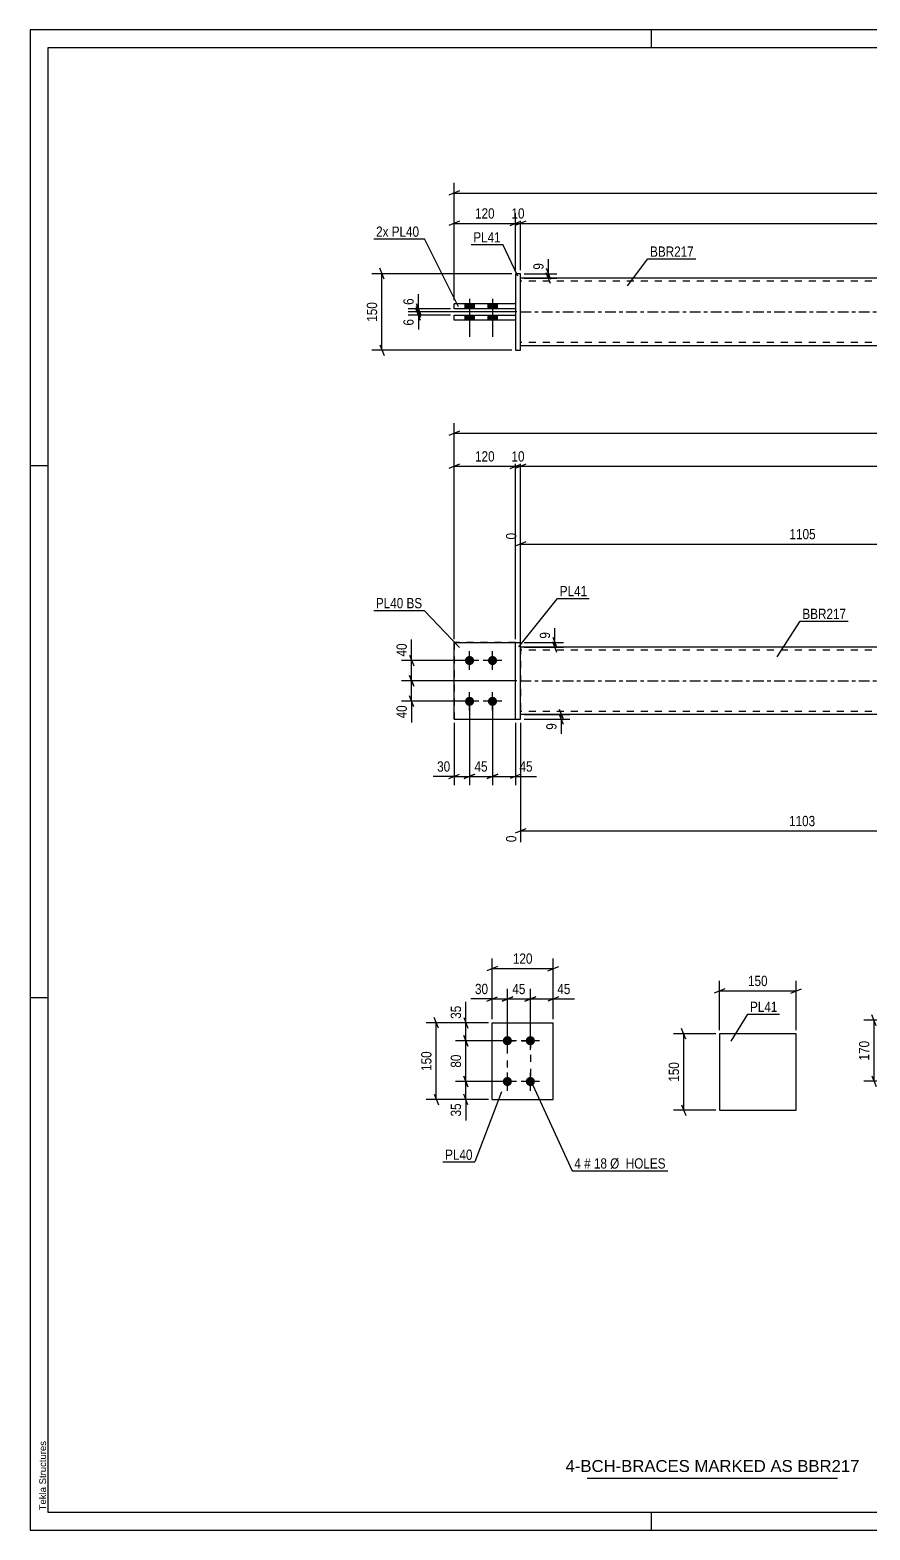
# Model space of a CAD drawing. Header units: millimetres. Extents: x 0 to 594, y 0 to 420.
# Drawn here: x 0 to 235.1, y 0 to 420 of the extents above; entities that cross this region are included whole.
import ezdxf

# ---------------------------------------------------------------- set-up
doc = ezdxf.new("R2010")
doc.units = ezdxf.units.MM
doc.linetypes.add('DXK_LINE_DOT2', pattern=[3.9198, 1.9599, -1.9599])
doc.linetypes.add('DXK_LINE_DOT3', pattern=[5.9187, 2.979, -0.9799, 0.9799, -0.9799])
doc.styles.add('Arial', font='ARIAL.TTF', dxfattribs={"height": 0.2})
doc.styles.add('Arial Narrow', font='ARIALN.TTF', dxfattribs={"height": 0.2})

# ---------------------------------------------------------------- blocks, each defined once
blk = doc.blocks.new('Unknown-581589849-1129')
at = {"color": 5, "linetype": 'Continuous'}
for p, q in [((594, 420), (0, 420)), ((0, 420), (0, 0)), ((174, 415), (174, 420)), ((589, 415), (5, 415)), ((5, 415), (5, 5)), ((5, 298), (0, 298)), ((5, 149), (0, 149)), ((5, 5), (589, 5)), ((174, 0), (174, 5)), ((0, 0), (594, 0))]:
    blk.add_line(p, q, dxfattribs=at)
at = {"color": 174, "linetype": 'Continuous', "style": 'Arial'}
blk.add_text('Tekla Structures', height=1.9102, rotation=90, dxfattribs=at).set_placement((4.5, 5.5))
blk = doc.blocks.new('Bolt-581589849-2193 - 2159')
at = {"linetype": 'Continuous'}
for points in [[(133.63, 135.72, -1), (133.63, 138.29, -1)], [(140.06, 135.72, -1), (140.06, 138.29, -1)], [(133.63, 124.29, -1), (133.63, 126.86, -1)], [(140.06, 124.29, -1), (140.06, 126.86, -1)]]:
    blk.add_hatch(color=1, dxfattribs=at).paths.add_polyline_path(points)
at = {"color": 1, "linetype": 'Continuous'}
for p, q in [((133.63, 134.43), (133.63, 139.57)), ((140.06, 134.43), (140.06, 139.57)), ((136.2, 137), (131.06, 137)), ((142.63, 137), (137.49, 137)), ((133.63, 123), (133.63, 128.14)), ((140.06, 123), (140.06, 128.14)), ((136.2, 125.57), (131.06, 125.57)), ((142.63, 125.57), (137.49, 125.57))]:
    blk.add_line(p, q, dxfattribs=at)
blk = doc.blocks.new('Part-581589849-2198 - 2159')
at = {"color": 2, "linetype": 'Continuous'}
for p, q in [((129.35, 120.57), (129.35, 142)), ((129.35, 142), (146.49, 142)), ((146.49, 120.57), (146.49, 142)), ((129.35, 120.57), (146.49, 120.57))]:
    blk.add_line(p, q, dxfattribs=at)
blk = doc.blocks.new('Part-581589849-1677 - 1671')
at = {"linetype": 'Continuous'}
blk.add_hatch(color=2, dxfattribs=at).paths.add_polyline_path([(424.1, 228.31), (423.3, 229.71), (424.9, 229.71)])
at = {"color": 2, "linetype": 'Continuous'}
for p, q in [((466.95, 247.17), (137.32, 247.17)), ((466.95, 228.31), (137.32, 228.31)), ((424.1, 228.31), (423.3, 229.71)), ((423.3, 229.71), (424.9, 229.71)), ((424.9, 229.71), (424.1, 228.31))]:
    blk.add_line(p, q, dxfattribs=at)
at = {"color": 7, "linetype": 'DXK_LINE_DOT2'}
for p, q in [((137.32, 247.17), (137.32, 228.31)), ((466.95, 246.31), (137.32, 246.31)), ((295.05, 247.17), (295.05, 246.31)), ((319.63, 247.17), (319.63, 246.31)), ((466.95, 228.31), (466.95, 247.17)), ((466.95, 229.17), (137.32, 229.17)), ((294.81, 228.31), (294.81, 229.17)), ((319.39, 228.31), (319.39, 229.17))]:
    blk.add_line(p, q, dxfattribs=at)
at = {"color": 7, "linetype": 'DXK_LINE_DOT3'}
blk.add_line((137.32, 237.74), (466.95, 237.74), dxfattribs=at)
at = {"color": 2, "linetype": 'Continuous'}
blk.add_circle((424.1, 229.21), 1, dxfattribs=at)
blk = doc.blocks.new('Bolt-581589849-1691 - 1671')
at = {"linetype": 'Continuous'}
for points in [[(123.04, 242.17, -1), (123.04, 244.74, -1)], [(129.47, 242.17, -1), (129.47, 244.74, -1)], [(123.04, 230.74, -1), (123.04, 233.31, -1)], [(129.47, 230.74, -1), (129.47, 233.31, -1)]]:
    blk.add_hatch(color=1, dxfattribs=at).paths.add_polyline_path(points)
at = {"color": 1, "linetype": 'Continuous'}
for p, q in [((123.04, 240.88), (123.04, 246.03)), ((129.47, 240.88), (129.47, 246.03)), ((125.61, 243.46), (120.47, 243.46)), ((132.04, 243.46), (126.9, 243.46)), ((125.61, 232.03), (120.47, 232.03)), ((123.04, 229.46), (123.04, 234.6)), ((132.04, 232.03), (126.9, 232.03)), ((129.47, 229.46), (129.47, 234.6))]:
    blk.add_line(p, q, dxfattribs=at)
blk = doc.blocks.new('Part-581589849-1702 - 1671')
at = {"color": 2, "linetype": 'Continuous'}
for p, q in [((135.9, 227.03), (135.9, 248.46)), ((135.9, 248.46), (137.32, 248.46)), ((137.32, 227.03), (137.32, 248.46)), ((135.9, 227.03), (137.32, 227.03))]:
    blk.add_line(p, q, dxfattribs=at)
blk = doc.blocks.new('Part-581589849-1707 - 1671')
at = {"color": 7, "linetype": 'DXK_LINE_DOT2'}
for p, q in [((135.9, 248.46), (118.75, 248.46)), ((118.75, 248.46), (118.75, 227.03)), ((135.9, 227.03), (135.9, 248.46)), ((118.75, 227.03), (135.9, 227.03))]:
    blk.add_line(p, q, dxfattribs=at)
blk = doc.blocks.new('Part-581589849-1712 - 1671')
at = {"color": 2, "linetype": 'Continuous'}
for p, q in [((118.75, 227.03), (118.75, 248.46)), ((118.75, 248.46), (135.9, 248.46)), ((118.75, 227.03), (135.9, 227.03))]:
    blk.add_line(p, q, dxfattribs=at)
at = {"color": 7, "linetype": 'DXK_LINE_DOT2'}
blk.add_line((135.9, 227.03), (135.9, 248.46), dxfattribs=at)
blk = doc.blocks.new('Part-581589849-1455 - 1366')
at = {"linetype": 'Continuous'}
blk.add_hatch(color=2, dxfattribs=at).paths.add_polyline_path([(424.1, 341.06), (423.3, 342.46), (424.9, 342.46)])
at = {"color": 2, "linetype": 'Continuous'}
for p, q in [((466.95, 350.48), (137.32, 350.48)), ((319.63, 342.06), (295.05, 342.06)), ((295.05, 342.06), (295.05, 340.06)), ((319.39, 341.91), (319.39, 342.06)), ((319.63, 342.06), (319.63, 341.91)), ((424.1, 341.06), (423.3, 342.46)), ((423.3, 342.46), (424.9, 342.46)), ((424.9, 342.46), (424.1, 341.06)), ((319.63, 340.06), (295.05, 340.06)), ((319.39, 340.2), (319.39, 340.06)), ((319.63, 340.2), (319.63, 340.06)), ((137.32, 331.63), (466.95, 331.63))]:
    blk.add_line(p, q, dxfattribs=at)
at = {"color": 7, "linetype": 'DXK_LINE_DOT2'}
for p, q in [((137.32, 331.63), (137.32, 350.48)), ((466.95, 349.63), (137.32, 349.63)), ((466.95, 331.63), (466.95, 350.48)), ((294.81, 342.06), (294.81, 340.06)), ((294.81, 342.06), (295.05, 342.06)), ((319.39, 340.06), (319.39, 341.91)), ((319.63, 340.06), (319.63, 341.91)), ((295.05, 340.06), (294.81, 340.06)), ((466.95, 332.48), (137.32, 332.48))]:
    blk.add_line(p, q, dxfattribs=at)
at = {"color": 7, "linetype": 'DXK_LINE_DOT3'}
blk.add_line((137.32, 341.06), (466.95, 341.06), dxfattribs=at)
at = {"color": 2, "linetype": 'Continuous'}
blk.add_circle((424.1, 341.96), 1, dxfattribs=at)
blk = doc.blocks.new('Part-581589849-1417 - 1366')
at = {"color": 2, "linetype": 'Continuous'}
for p, q in [((118.75, 340.2), (135.9, 340.2)), ((118.75, 338.77), (118.75, 340.2)), ((135.9, 338.77), (118.75, 338.77)), ((135.9, 340.2), (135.9, 338.77))]:
    blk.add_line(p, q, dxfattribs=at)
blk = doc.blocks.new('Bolt-581589849-1370 - 1366')
at = {"linetype": 'Continuous'}
for points in [[(121.75, 341.91), (124.32, 341.91), (124.32, 343.34), (121.75, 343.34)], [(121.75, 341.91), (124.32, 341.91), (124.32, 343.34), (121.75, 343.34)], [(128.18, 341.91), (130.75, 341.91), (130.75, 343.34), (128.18, 343.34)], [(128.18, 341.91), (130.75, 341.91), (130.75, 343.34), (128.18, 343.34)], [(121.75, 338.77), (124.32, 338.77), (124.32, 340.2), (121.75, 340.2)], [(121.75, 338.77), (124.32, 338.77), (124.32, 340.2), (121.75, 340.2)], [(128.18, 338.77), (130.75, 338.77), (130.75, 340.2), (128.18, 340.2)], [(128.18, 338.77), (130.75, 338.77), (130.75, 340.2), (128.18, 340.2)]]:
    blk.add_hatch(color=1, dxfattribs=at).paths.add_polyline_path(points)
at = {"color": 1, "linetype": 'Continuous'}
for p, q in [((123.04, 344.77), (123.04, 334.05)), ((123.04, 344.77), (123.04, 334.05)), ((129.47, 344.77), (129.47, 334.05)), ((129.47, 344.77), (129.47, 334.05)), ((121.75, 343.34), (121.75, 341.91)), ((121.75, 343.34), (121.75, 341.91)), ((124.32, 343.34), (124.32, 341.91)), ((124.32, 343.34), (124.32, 341.91)), ((128.18, 343.34), (128.18, 341.91)), ((128.18, 343.34), (128.18, 341.91)), ((130.75, 343.34), (130.75, 341.91)), ((130.75, 343.34), (130.75, 341.91)), ((121.75, 340.2), (121.75, 338.77)), ((121.75, 340.2), (121.75, 338.77)), ((124.32, 340.2), (124.32, 338.77)), ((124.32, 340.2), (124.32, 338.77)), ((128.18, 340.2), (128.18, 338.77)), ((128.18, 340.2), (128.18, 338.77)), ((130.75, 340.2), (130.75, 338.77)), ((130.75, 340.2), (130.75, 338.77))]:
    blk.add_line(p, q, dxfattribs=at)
blk = doc.blocks.new('Part-581589849-1412 - 1366')
at = {"color": 2, "linetype": 'Continuous'}
for p, q in [((135.9, 343.34), (118.75, 343.34)), ((118.75, 341.91), (118.75, 343.34)), ((135.9, 341.91), (118.75, 341.91)), ((135.9, 343.34), (135.9, 341.91))]:
    blk.add_line(p, q, dxfattribs=at)
blk = doc.blocks.new('Part-581589849-1397 - 1366')
at = {"color": 2, "linetype": 'Continuous'}
for p, q in [((137.32, 351.77), (135.9, 351.77)), ((135.9, 351.77), (135.9, 330.34)), ((137.32, 330.34), (137.32, 351.77)), ((135.9, 330.34), (137.32, 330.34))]:
    blk.add_line(p, q, dxfattribs=at)
blk = doc.blocks.new('Part-581589849-2402 - 2396')
at = {"color": 2, "linetype": 'Continuous'}
for p, q in [((214.44, 138.96), (193.01, 138.96)), ((193.01, 138.96), (193.01, 117.53)), ((214.44, 117.53), (214.44, 138.96)), ((193.01, 117.53), (214.44, 117.53))]:
    blk.add_line(p, q, dxfattribs=at)
blk = doc.blocks.new('Rectangle-581589849-2382 - 2159')
at = {"color": 1, "linetype": 'DXK_LINE_DOT2'}
blk.add_lwpolyline([(133.63, 137), (140.06, 137), (140.06, 125.57), (133.63, 125.57), (133.63, 137)], close=True, dxfattribs=at)
blk = doc.blocks.new('StraightDimension-581589849-4137 - 4086')
at = {"color": 7, "linetype": 'Continuous'}
for p, q in [((236.88, 141.21), (235.68, 144.21)), ((258.28, 142.71), (233.43, 142.71)), ((236.28, 125.71), (236.28, 142.71)), ((235.68, 127.21), (236.88, 124.21)), ((258.28, 125.71), (233.43, 125.71))]:
    blk.add_line(p, q, dxfattribs=at)
at = {"color": 0}
blk.add_wipeout([(235.53, 137.56), (231.33, 137.56), (231.33, 130.87), (235.53, 130.87)], dxfattribs=at)
at = {"color": 3, "style": 'Arial Narrow'}
blk.add_text('170', height=2.863, rotation=90.0002, dxfattribs=at).set_placement((234.93, 131.47))
blk = doc.blocks.new('StraightDimension-581589849-2275 - 2159')
at = {"color": 7, "linetype": 'Continuous'}
for p, q in [((121.4, 143.5), (122.6, 140.5)), ((128.35, 142), (119.15, 142)), ((122, 137), (122, 142)), ((132.63, 137), (119.15, 137)), ((122.6, 135.5), (121.4, 138.5))]:
    blk.add_line(p, q, dxfattribs=at)
at = {"color": 0}
blk.add_wipeout([(121.25, 147.38), (117.05, 147.38), (117.05, 142.53), (121.25, 142.53)], dxfattribs=at)
at = {"color": 7, "linetype": 'Continuous'}
blk.add_line((122, 142), (122, 147.91), dxfattribs=at)
blk.add_line((122, 142), (122, 147.91), dxfattribs=at)
at = {"color": 3, "style": 'Arial Narrow'}
blk.add_text('35', height=2.863, rotation=90.0002, dxfattribs=at).set_placement((120.65, 143.13))
blk = doc.blocks.new('StraightDimension-581589849-2298 - 2159')
at = {"color": 7, "linetype": 'Continuous'}
for p, q in [((121.4, 127.07), (122.6, 124.07)), ((132.63, 125.57), (119.15, 125.57)), ((122.6, 119.07), (121.4, 122.07)), ((122, 120.57), (122, 125.57)), ((128.35, 120.57), (119.15, 120.57))]:
    blk.add_line(p, q, dxfattribs=at)
at = {"color": 0}
blk.add_wipeout([(121.25, 120.05), (117.05, 120.05), (117.05, 115.19), (121.25, 115.19)], dxfattribs=at)
at = {"color": 7, "linetype": 'Continuous'}
blk.add_line((122, 120.57), (122, 114.67), dxfattribs=at)
blk.add_line((122, 120.57), (122, 114.67), dxfattribs=at)
at = {"color": 3, "style": 'Arial Narrow'}
blk.add_text('35', height=2.863, rotation=90.0002, dxfattribs=at).set_placement((120.65, 115.79))
blk = doc.blocks.new('StraightDimension-581589849-2329 - 2159')
at = {"color": 7, "linetype": 'Continuous'}
for p, q in [((140.06, 138), (140.06, 151.56)), ((146.49, 143), (146.49, 151.56)), ((138.56, 148.11), (141.56, 149.31)), ((140.06, 148.71), (146.49, 148.71)), ((147.99, 149.31), (144.99, 148.11))]:
    blk.add_line(p, q, dxfattribs=at)
at = {"color": 0}
blk.add_wipeout([(151.87, 149.46), (151.87, 153.66), (147.01, 153.66), (147.01, 149.46)], dxfattribs=at)
at = {"color": 7, "linetype": 'Continuous'}
blk.add_line((146.49, 148.71), (152.4, 148.71), dxfattribs=at)
blk.add_line((146.49, 148.71), (152.4, 148.71), dxfattribs=at)
at = {"color": 3, "style": 'Arial Narrow'}
blk.add_text('45', height=2.863, dxfattribs=at).set_placement((147.61, 150.06))
blk = doc.blocks.new('StraightDimension-581589849-2288 - 2159')
at = {"color": 7, "linetype": 'Continuous'}
for p, q in [((132.63, 137), (119.15, 137)), ((121.4, 138.5), (122.6, 135.5)), ((122, 125.57), (122, 137)), ((122.6, 124.07), (121.4, 127.07)), ((132.63, 125.57), (119.15, 125.57))]:
    blk.add_line(p, q, dxfattribs=at)
at = {"color": 0}
blk.add_wipeout([(121.25, 133.72), (117.05, 133.72), (117.05, 128.86), (121.25, 128.86)], dxfattribs=at)
at = {"color": 3, "style": 'Arial Narrow'}
blk.add_text('80', height=2.863, rotation=90.0002, dxfattribs=at).set_placement((120.65, 129.46))
blk = doc.blocks.new('StraightDimension-581589849-2312 - 2159')
at = {"color": 7, "linetype": 'Continuous'}
for p, q in [((114.32, 140.5), (113.12, 143.5)), ((128.35, 142), (110.87, 142)), ((113.72, 120.57), (113.72, 142)), ((113.12, 122.07), (114.32, 119.07)), ((128.35, 120.57), (110.87, 120.57))]:
    blk.add_line(p, q, dxfattribs=at)
at = {"color": 0}
blk.add_wipeout([(112.97, 134.63), (108.77, 134.63), (108.77, 127.95), (112.97, 127.95)], dxfattribs=at)
at = {"color": 3, "style": 'Arial Narrow'}
blk.add_text('150', height=2.863, rotation=90.0002, dxfattribs=at).set_placement((112.37, 128.55))
blk = doc.blocks.new('StraightDimension-581589849-2342 - 2159')
at = {"color": 7, "linetype": 'Continuous'}
for p, q in [((133.63, 138), (133.63, 151.56)), ((140.06, 138), (140.06, 151.56)), ((132.13, 148.11), (135.13, 149.31)), ((133.63, 148.71), (140.06, 148.71)), ((141.56, 149.31), (138.56, 148.11))]:
    blk.add_line(p, q, dxfattribs=at)
at = {"color": 0}
blk.add_wipeout([(139.27, 149.46), (139.27, 153.66), (134.42, 153.66), (134.42, 149.46)], dxfattribs=at)
at = {"color": 3, "style": 'Arial Narrow'}
blk.add_text('45', height=2.863, dxfattribs=at).set_placement((135.02, 150.06))
blk = doc.blocks.new('StraightDimension-581589849-2352 - 2159')
at = {"color": 7, "linetype": 'Continuous'}
for p, q in [((129.35, 143), (129.35, 151.56)), ((133.63, 138), (133.63, 151.56)), ((127.85, 148.11), (130.85, 149.31)), ((129.35, 148.71), (133.63, 148.71)), ((135.13, 149.31), (132.13, 148.11))]:
    blk.add_line(p, q, dxfattribs=at)
at = {"color": 0}
blk.add_wipeout([(128.82, 149.46), (128.82, 153.66), (123.97, 153.66), (123.97, 149.46)], dxfattribs=at)
at = {"color": 7, "linetype": 'Continuous'}
blk.add_line((129.35, 148.71), (123.44, 148.71), dxfattribs=at)
blk.add_line((129.35, 148.71), (123.44, 148.71), dxfattribs=at)
at = {"color": 3, "style": 'Arial Narrow'}
blk.add_text('30', height=2.863, dxfattribs=at).set_placement((124.57, 150.06))
blk = doc.blocks.new('StraightDimension-581589849-2366 - 2159')
at = {"color": 7, "linetype": 'Continuous'}
for p, q in [((129.35, 143), (129.35, 160.06)), ((146.49, 143), (146.49, 160.06)), ((130.85, 157.81), (127.85, 156.61)), ((129.35, 157.21), (146.49, 157.21)), ((144.99, 156.61), (147.99, 157.81))]:
    blk.add_line(p, q, dxfattribs=at)
at = {"color": 0}
blk.add_wipeout([(141.26, 157.96), (141.26, 162.16), (134.58, 162.16), (134.58, 157.96)], dxfattribs=at)
at = {"color": 3, "style": 'Arial Narrow'}
blk.add_text('120', height=2.863, dxfattribs=at).set_placement((135.18, 158.56))
blk = doc.blocks.new('StraightDimension-581589849-1914 - 1671')
at = {"color": 7, "linetype": 'Continuous'}
for p, q in [((136.32, 237.74), (103.97, 237.74)), ((106.22, 239.24), (107.42, 236.24)), ((106.82, 232.03), (106.82, 237.74)), ((122.04, 232.03), (103.97, 232.03)), ((107.42, 230.53), (106.22, 233.53))]:
    blk.add_line(p, q, dxfattribs=at)
at = {"color": 0}
blk.add_wipeout([(106.07, 231.5), (101.87, 231.5), (101.87, 226.65), (106.07, 226.65)], dxfattribs=at)
at = {"color": 7, "linetype": 'Continuous'}
blk.add_line((106.82, 232.03), (106.82, 226.12), dxfattribs=at)
blk.add_line((106.82, 232.03), (106.82, 226.12), dxfattribs=at)
at = {"color": 3, "style": 'Arial Narrow'}
blk.add_text('40', height=2.863, rotation=90.0002, dxfattribs=at).set_placement((105.47, 227.25))
blk = doc.blocks.new('StraightDimension-581589849-3913 - 1671')
at = {"color": 7, "linetype": 'Continuous'}
for p, q in [((120.25, 298.43), (117.25, 297.23)), ((118.75, 249.46), (118.75, 300.68)), ((134.4, 297.23), (137.4, 298.43)), ((135.9, 249.46), (135.9, 300.68)), ((118.75, 297.83), (135.9, 297.83))]:
    blk.add_line(p, q, dxfattribs=at)
at = {"color": 0}
blk.add_wipeout([(130.67, 298.58), (130.67, 302.78), (123.98, 302.78), (123.98, 298.58)], dxfattribs=at)
at = {"color": 3, "style": 'Arial Narrow'}
blk.add_text('120', height=2.863, dxfattribs=at).set_placement((124.58, 299.18))
blk = doc.blocks.new('StraightDimension-581589849-1883 - 1671')
at = {"color": 7, "linetype": 'Continuous'}
for p, q in [((138.32, 228.31), (151.13, 228.31)), ((138.32, 227.03), (151.13, 227.03)), ((148.13, 229.81), (149.33, 226.81)), ((149.33, 225.53), (148.13, 228.53)), ((148.73, 227.03), (148.73, 228.31))]:
    blk.add_line(p, q, dxfattribs=at)
at = {"color": 0}
blk.add_wipeout([(147.98, 226.5), (143.78, 226.5), (143.78, 223.47), (147.98, 223.47)], dxfattribs=at)
at = {"color": 7, "linetype": 'Continuous'}
blk.add_line((148.73, 227.03), (148.73, 222.95), dxfattribs=at)
blk.add_line((148.73, 227.03), (148.73, 222.95), dxfattribs=at)
at = {"color": 3, "style": 'Arial Narrow'}
blk.add_text('9', height=2.86, rotation=90.0002, dxfattribs=at).set_placement((147.38, 224.07))
blk = doc.blocks.new('StraightDimension-581589849-1901 - 1671')
at = {"color": 7, "linetype": 'Continuous'}
for p, q in [((106.22, 244.96), (107.42, 241.96)), ((122.04, 243.46), (103.97, 243.46)), ((106.82, 237.74), (106.82, 243.46)), ((136.32, 237.74), (103.97, 237.74)), ((107.42, 236.24), (106.22, 239.24))]:
    blk.add_line(p, q, dxfattribs=at)
at = {"color": 0}
blk.add_wipeout([(106.07, 248.84), (101.87, 248.84), (101.87, 243.98), (106.07, 243.98)], dxfattribs=at)
at = {"color": 7, "linetype": 'Continuous'}
blk.add_line((106.82, 243.46), (106.82, 249.36), dxfattribs=at)
blk.add_line((106.82, 243.46), (106.82, 249.36), dxfattribs=at)
at = {"color": 3, "style": 'Arial Narrow'}
blk.add_text('40', height=2.863, rotation=90.0002, dxfattribs=at).set_placement((105.47, 244.58))
blk = doc.blocks.new('StraightDimension-581589849-1728 - 1671')
at = {"color": 7, "linetype": 'Continuous'}
for p, q in [((120.25, 307.67), (117.25, 306.47)), ((118.75, 249.46), (118.75, 309.92)), ((118.75, 307.07), (485.53, 307.07)), ((484.03, 306.47), (487.03, 307.67)), ((485.53, 249.46), (485.53, 309.92))]:
    blk.add_line(p, q, dxfattribs=at)
at = {"color": 0}
blk.add_wipeout([(306.4, 307.82), (306.4, 312.02), (297.88, 312.02), (297.88, 307.82)], dxfattribs=at)
at = {"color": 3, "style": 'Arial Narrow'}
blk.add_text('2567', height=2.863, dxfattribs=at).set_placement((298.48, 308.42))
blk = doc.blocks.new('StraightDimension-581589849-1805 - 1671')
at = {"color": 7, "linetype": 'Continuous'}
for p, q in [((123.04, 231.03), (123.04, 208.6)), ((118.75, 226.03), (118.75, 208.6)), ((117.25, 210.4), (120.25, 211.6)), ((118.75, 211), (123.04, 211)), ((124.54, 211.6), (121.54, 210.4))]:
    blk.add_line(p, q, dxfattribs=at)
at = {"color": 0}
blk.add_wipeout([(118.23, 211.75), (118.23, 215.95), (113.37, 215.95), (113.37, 211.75)], dxfattribs=at)
at = {"color": 7, "linetype": 'Continuous'}
blk.add_line((118.75, 211), (112.85, 211), dxfattribs=at)
blk.add_line((118.75, 211), (112.85, 211), dxfattribs=at)
at = {"color": 3, "style": 'Arial Narrow'}
blk.add_text('30', height=2.863, dxfattribs=at).set_placement((113.97, 212.35))
blk = doc.blocks.new('StraightDimension-581589849-1815 - 1671')
at = {"color": 7, "linetype": 'Continuous'}
for p, q in [((123.04, 231.03), (123.04, 208.6)), ((129.47, 231.03), (129.47, 208.6)), ((121.54, 210.4), (124.54, 211.6)), ((123.04, 211), (129.47, 211)), ((130.97, 211.6), (127.97, 210.4))]:
    blk.add_line(p, q, dxfattribs=at)
at = {"color": 0}
blk.add_wipeout([(128.68, 211.75), (128.68, 215.95), (123.82, 215.95), (123.82, 211.75)], dxfattribs=at)
at = {"color": 3, "style": 'Arial Narrow'}
blk.add_text('45', height=2.863, dxfattribs=at).set_placement((124.42, 212.35))
blk = doc.blocks.new('StraightDimension-581589849-1822 - 1671')
at = {"color": 7, "linetype": 'Continuous'}
for p, q in [((129.47, 231.03), (129.47, 208.6)), ((135.9, 226.03), (135.9, 208.6)), ((127.97, 210.4), (130.97, 211.6)), ((129.47, 211), (135.9, 211)), ((137.4, 211.6), (134.4, 210.4))]:
    blk.add_line(p, q, dxfattribs=at)
at = {"color": 0}
blk.add_wipeout([(141.28, 211.75), (141.28, 215.95), (136.42, 215.95), (136.42, 211.75)], dxfattribs=at)
at = {"color": 7, "linetype": 'Continuous'}
blk.add_line((135.9, 211), (141.8, 211), dxfattribs=at)
blk.add_line((135.9, 211), (141.8, 211), dxfattribs=at)
at = {"color": 3, "style": 'Arial Narrow'}
blk.add_text('45', height=2.863, dxfattribs=at).set_placement((137.02, 212.35))
blk = doc.blocks.new('StraightDimension-581589849-2826 - 1671')
at = {"color": 7, "linetype": 'Continuous'}
for p, q in [((295.2, 248.17), (295.2, 284.68)), ((137.32, 248.17), (137.32, 279.19)), ((138.82, 276.66), (135.82, 275.46)), ((137.32, 276.06), (295.2, 276.06)), ((293.7, 275.46), (296.7, 276.66))]:
    blk.add_line(p, q, dxfattribs=at)
at = {"color": 0, "linetype": 'Continuous'}
for points in [[(294.6, 285.28), (290.4, 285.28), (290.4, 276.76), (294.6, 276.76)], [(136.72, 279.79), (132.52, 279.79), (132.52, 276.76), (136.72, 276.76)]]:
    blk.add_wipeout(points, dxfattribs=at)
at = {"color": 0}
blk.add_wipeout([(220.52, 276.81), (220.52, 281.01), (212.01, 281.01), (212.01, 276.81)], dxfattribs=at)
at = {"color": 3, "linetype": 'Continuous', "style": 'Arial Narrow'}
for s, height, p in [('1105', 2.863, (294, 277.36)), ('0', 2.86, (136.12, 277.36))]:
    blk.add_text(s, height=height, rotation=90.0002, dxfattribs=at).set_placement(p)
at = {"color": 3, "style": 'Arial Narrow'}
blk.add_text('1105', height=2.863, dxfattribs=at).set_placement((212.61, 277.41))
blk = doc.blocks.new('StraightDimension-581589849-1870 - 1671')
at = {"color": 7, "linetype": 'Continuous'}
for p, q in [((294.95, 227.31), (294.95, 187.12)), ((137.32, 226.03), (137.32, 192.61)), ((138.82, 196.33), (135.82, 195.13)), ((137.32, 195.73), (294.95, 195.73)), ((293.45, 195.13), (296.45, 196.33))]:
    blk.add_line(p, q, dxfattribs=at)
at = {"color": 0}
blk.add_wipeout([(220.39, 196.48), (220.39, 200.68), (211.88, 200.68), (211.88, 196.48)], dxfattribs=at)
at = {"color": 0, "linetype": 'Continuous'}
for points in [[(136.72, 195.03), (132.52, 195.03), (132.52, 192.01), (136.72, 192.01)], [(294.35, 195.03), (290.15, 195.03), (290.15, 186.52), (294.35, 186.52)]]:
    blk.add_wipeout(points, dxfattribs=at)
at = {"color": 3, "style": 'Arial Narrow'}
blk.add_text('1103', height=2.863, dxfattribs=at).set_placement((212.48, 197.08))
at = {"color": 3, "linetype": 'Continuous', "style": 'Arial Narrow'}
for s, height, p in [('0', 2.86, (136.12, 192.61)), ('1103', 2.863, (293.75, 187.12))]:
    blk.add_text(s, height=height, rotation=90.0002, dxfattribs=at).set_placement(p)
blk = doc.blocks.new('StraightDimension-581589849-1892 - 1671')
at = {"color": 7, "linetype": 'Continuous'}
for p, q in [((138.32, 248.46), (149.32, 248.46)), ((146.32, 249.96), (147.52, 246.96)), ((147.52, 245.67), (146.32, 248.67)), ((146.92, 247.17), (146.92, 248.46)), ((138.32, 247.17), (149.32, 247.17))]:
    blk.add_line(p, q, dxfattribs=at)
at = {"color": 0}
blk.add_wipeout([(146.17, 252.01), (141.97, 252.01), (141.97, 248.98), (146.17, 248.98)], dxfattribs=at)
at = {"color": 7, "linetype": 'Continuous'}
blk.add_line((146.92, 248.46), (146.92, 252.53), dxfattribs=at)
blk.add_line((146.92, 248.46), (146.92, 252.53), dxfattribs=at)
at = {"color": 3, "style": 'Arial Narrow'}
blk.add_text('9', height=2.86, rotation=90.0002, dxfattribs=at).set_placement((145.57, 249.58))
blk = doc.blocks.new('StraightDimension-581589849-3911 - 1671')
at = {"color": 7, "linetype": 'Continuous'}
for p, q in [((138.82, 298.43), (135.82, 297.23)), ((137.32, 249.46), (137.32, 300.68)), ((465.45, 297.23), (468.45, 298.43)), ((466.95, 249.46), (466.95, 300.68)), ((137.32, 297.83), (466.95, 297.83))]:
    blk.add_line(p, q, dxfattribs=at)
at = {"color": 0}
blk.add_wipeout([(306.4, 298.58), (306.4, 302.78), (297.88, 302.78), (297.88, 298.58)], dxfattribs=at)
at = {"color": 3, "style": 'Arial Narrow'}
blk.add_text('2307', height=2.863, dxfattribs=at).set_placement((298.48, 299.18))
blk = doc.blocks.new('StraightDimension-581589849-3912 - 1671')
at = {"color": 7, "linetype": 'Continuous'}
for p, q in [((134.4, 297.23), (137.4, 298.43)), ((138.82, 298.43), (135.82, 297.23)), ((135.9, 249.46), (135.9, 300.68)), ((137.32, 249.46), (137.32, 300.68)), ((135.9, 297.83), (137.32, 297.83))]:
    blk.add_line(p, q, dxfattribs=at)
at = {"color": 0}
blk.add_wipeout([(139.04, 298.58), (139.04, 302.78), (134.18, 302.78), (134.18, 298.58)], dxfattribs=at)
at = {"color": 3, "style": 'Arial Narrow'}
blk.add_text('10', height=2.863, dxfattribs=at).set_placement((134.78, 299.18))
blk = doc.blocks.new('StraightDimension-581589849-1574 - 1366')
at = {"color": 7, "linetype": 'Continuous'}
for p, q in [((138.82, 366.46), (135.82, 365.26)), ((137.32, 352.77), (137.32, 368.71)), ((137.32, 365.86), (466.95, 365.86)), ((465.45, 365.26), (468.45, 366.46)), ((466.95, 352.77), (466.95, 368.71))]:
    blk.add_line(p, q, dxfattribs=at)
at = {"color": 0}
blk.add_wipeout([(306.4, 366.61), (306.4, 370.81), (297.88, 370.81), (297.88, 366.61)], dxfattribs=at)
at = {"color": 3, "style": 'Arial Narrow'}
blk.add_text('2307', height=2.863, dxfattribs=at).set_placement((298.48, 367.21))
blk = doc.blocks.new('StraightDimension-581589849-1523 - 1366')
at = {"color": 7, "linetype": 'Continuous'}
for p, q in [((99.11, 350.27), (97.91, 353.27)), ((134.9, 351.77), (95.66, 351.77)), ((98.51, 330.34), (98.51, 351.77)), ((97.91, 331.84), (99.11, 328.84)), ((134.9, 330.34), (95.66, 330.34))]:
    blk.add_line(p, q, dxfattribs=at)
at = {"color": 0}
blk.add_wipeout([(97.76, 344.4), (93.56, 344.4), (93.56, 337.71), (97.76, 337.71)], dxfattribs=at)
at = {"color": 3, "style": 'Arial Narrow'}
blk.add_text('150', height=2.863, rotation=90.0002, dxfattribs=at).set_placement((97.16, 338.31))
blk = doc.blocks.new('StraightDimension-581589849-1506 - 1366')
at = {"color": 7, "linetype": 'Continuous'}
for p, q in [((136.32, 341.06), (105.88, 341.06)), ((108.13, 342.56), (109.33, 339.56)), ((109.33, 338.7), (108.13, 341.7)), ((108.73, 340.2), (108.73, 341.06)), ((117.75, 340.2), (105.88, 340.2))]:
    blk.add_line(p, q, dxfattribs=at)
at = {"color": 0}
blk.add_wipeout([(107.98, 339.67), (103.78, 339.67), (103.78, 336.64), (107.98, 336.64)], dxfattribs=at)
at = {"color": 7, "linetype": 'Continuous'}
blk.add_line((108.73, 340.2), (108.73, 336.12), dxfattribs=at)
blk.add_line((108.73, 340.2), (108.73, 336.12), dxfattribs=at)
at = {"color": 3, "style": 'Arial Narrow'}
blk.add_text('6', height=2.86, rotation=90.0002, dxfattribs=at).set_placement((107.38, 337.24))
blk = doc.blocks.new('StraightDimension-581589849-1469 - 1366')
at = {"color": 7, "linetype": 'Continuous'}
for p, q in [((144.5, 353.27), (145.7, 350.27)), ((138.32, 351.77), (147.5, 351.77)), ((138.32, 350.48), (147.5, 350.48)), ((145.7, 348.98), (144.5, 351.98)), ((145.1, 350.48), (145.1, 351.77))]:
    blk.add_line(p, q, dxfattribs=at)
at = {"color": 0}
blk.add_wipeout([(144.35, 355.32), (140.15, 355.32), (140.15, 352.29), (144.35, 352.29)], dxfattribs=at)
at = {"color": 7, "linetype": 'Continuous'}
blk.add_line((145.1, 351.77), (145.1, 355.85), dxfattribs=at)
blk.add_line((145.1, 351.77), (145.1, 355.85), dxfattribs=at)
at = {"color": 3, "style": 'Arial Narrow'}
blk.add_text('9', height=2.86, rotation=90.0002, dxfattribs=at).set_placement((143.75, 352.89))
blk = doc.blocks.new('StraightDimension-581589849-1487 - 1366')
at = {"color": 7, "linetype": 'Continuous'}
for p, q in [((117.75, 341.91), (105.88, 341.91)), ((136.32, 341.06), (105.88, 341.06)), ((108.13, 343.41), (109.33, 340.41)), ((109.33, 339.56), (108.13, 342.56)), ((108.73, 341.06), (108.73, 341.91))]:
    blk.add_line(p, q, dxfattribs=at)
at = {"color": 0}
blk.add_wipeout([(107.98, 345.47), (103.78, 345.47), (103.78, 342.44), (107.98, 342.44)], dxfattribs=at)
at = {"color": 7, "linetype": 'Continuous'}
blk.add_line((108.73, 341.91), (108.73, 345.99), dxfattribs=at)
blk.add_line((108.73, 341.91), (108.73, 345.99), dxfattribs=at)
at = {"color": 3, "style": 'Arial Narrow'}
blk.add_text('6', height=2.86, rotation=90.0002, dxfattribs=at).set_placement((107.38, 343.04))
blk = doc.blocks.new('StraightDimension-581589849-1543 - 1366')
at = {"color": 7, "linetype": 'Continuous'}
for p, q in [((120.25, 374.94), (117.25, 373.74)), ((118.75, 344.34), (118.75, 377.19)), ((118.75, 374.34), (485.53, 374.34)), ((484.03, 373.74), (487.03, 374.94)), ((485.53, 344.34), (485.53, 377.19))]:
    blk.add_line(p, q, dxfattribs=at)
at = {"color": 0}
blk.add_wipeout([(306.4, 375.09), (306.4, 379.29), (297.88, 379.29), (297.88, 375.09)], dxfattribs=at)
at = {"color": 3, "style": 'Arial Narrow'}
blk.add_text('2567', height=2.863, dxfattribs=at).set_placement((298.48, 375.69))
blk = doc.blocks.new('StraightDimension-581589849-1554 - 1366')
at = {"color": 7, "linetype": 'Continuous'}
for p, q in [((134.4, 365.26), (137.4, 366.46)), ((138.82, 366.46), (135.82, 365.26)), ((135.9, 352.77), (135.9, 368.71)), ((135.9, 365.86), (137.32, 365.86)), ((137.32, 352.77), (137.32, 368.71))]:
    blk.add_line(p, q, dxfattribs=at)
at = {"color": 0}
blk.add_wipeout([(139.04, 366.61), (139.04, 370.81), (134.18, 370.81), (134.18, 366.61)], dxfattribs=at)
at = {"color": 3, "style": 'Arial Narrow'}
blk.add_text('10', height=2.863, dxfattribs=at).set_placement((134.78, 367.21))
blk = doc.blocks.new('StraightDimension-581589849-1564 - 1366')
at = {"color": 7, "linetype": 'Continuous'}
for p, q in [((120.25, 366.46), (117.25, 365.26)), ((118.75, 344.34), (118.75, 368.71)), ((118.75, 365.86), (135.9, 365.86)), ((134.4, 365.26), (137.4, 366.46)), ((135.9, 352.77), (135.9, 368.71))]:
    blk.add_line(p, q, dxfattribs=at)
at = {"color": 0}
blk.add_wipeout([(130.67, 366.61), (130.67, 370.81), (123.98, 370.81), (123.98, 366.61)], dxfattribs=at)
at = {"color": 3, "style": 'Arial Narrow'}
blk.add_text('120', height=2.863, dxfattribs=at).set_placement((124.58, 367.21))
blk = doc.blocks.new('StraightDimension-581589849-2404 - 2396')
at = {"color": 7, "linetype": 'Continuous'}
for p, q in [((194.51, 151.56), (191.51, 150.36)), ((193.01, 139.96), (193.01, 153.81)), ((212.94, 150.36), (215.94, 151.56)), ((214.44, 139.96), (214.44, 153.81)), ((193.01, 150.96), (214.44, 150.96))]:
    blk.add_line(p, q, dxfattribs=at)
at = {"color": 0}
blk.add_wipeout([(207.07, 151.71), (207.07, 155.91), (200.39, 155.91), (200.39, 151.71)], dxfattribs=at)
at = {"color": 3, "style": 'Arial Narrow'}
blk.add_text('150', height=2.863, dxfattribs=at).set_placement((200.99, 152.31))
blk = doc.blocks.new('StraightDimension-581589849-2415 - 2396')
at = {"color": 7, "linetype": 'Continuous'}
for p, q in [((192.01, 138.96), (180.16, 138.96)), ((183.61, 137.46), (182.41, 140.46)), ((183.01, 117.53), (183.01, 138.96)), ((182.41, 119.03), (183.61, 116.03)), ((192.01, 117.53), (180.16, 117.53))]:
    blk.add_line(p, q, dxfattribs=at)
at = {"color": 0}
blk.add_wipeout([(182.26, 131.59), (178.06, 131.59), (178.06, 124.91), (182.26, 124.91)], dxfattribs=at)
at = {"color": 3, "style": 'Arial Narrow'}
blk.add_text('150', height=2.863, rotation=90.0002, dxfattribs=at).set_placement((181.66, 125.51))
blk = doc.blocks.new('Unknown-581589849-4402')
at = {"color": 7, "linetype": 'Continuous'}
blk.add_line((156, 14.5), (226, 14.5), dxfattribs=at)
at = {"color": 7, "style": 'Arial'}
blk.add_text('4-BCH-BRACES MARKED AS BBR217', height=3.3428, dxfattribs=at).set_placement((149.93, 16.25))
blk = doc.blocks.new('Mark-581589849-2189 - 2159')
at = {"color": 0}
blk.add_wipeout([(154.22, 101.21), (154.22, 104.21), (152.39, 104.21), (152.39, 101.21)], dxfattribs=at)
blk.add_wipeout([(154.22, 101.21), (154.22, 104.21), (152.39, 104.21), (152.39, 101.21)], dxfattribs=at)
at = {"color": 7, "linetype": 'Continuous'}
blk.add_line((140.23, 125.79), (151.79, 100.61), dxfattribs=at)
at = {"color": 0}
blk.add_wipeout([(156.95, 101.21), (156.95, 104.21), (155.12, 104.21), (155.12, 101.21)], dxfattribs=at)
blk.add_wipeout([(156.95, 101.21), (156.95, 104.21), (155.12, 104.21), (155.12, 101.21)], dxfattribs=at)
at = {"color": 3, "style": 'Arial Narrow'}
blk.add_text('4', height=2.86, dxfattribs=at).set_placement((152.39, 101.21))
at = {"color": 0}
blk.add_wipeout([(161.5, 101.21), (161.5, 104.21), (157.85, 104.21), (157.85, 101.21)], dxfattribs=at)
blk.add_wipeout([(161.5, 101.21), (161.5, 104.21), (157.85, 104.21), (157.85, 101.21)], dxfattribs=at)
at = {"color": 3, "style": 'Arial Narrow'}
blk.add_text('#', height=2.86, dxfattribs=at).set_placement((155.12, 101.21))
at = {"color": 0}
blk.add_wipeout([(177.93, 101.21), (177.93, 104.21), (162.4, 104.21), (162.4, 101.21)], dxfattribs=at)
blk.add_wipeout([(177.93, 101.21), (177.93, 104.21), (162.4, 104.21), (162.4, 101.21)], dxfattribs=at)
at = {"color": 7, "linetype": 'Continuous'}
blk.add_line((151.79, 100.61), (178.53, 100.61), dxfattribs=at)
at = {"color": 3, "style": 'Arial Narrow'}
for s, p in [('18', (157.85, 101.21)), ('Ø  HOLES', (162.4, 101.21))]:
    blk.add_text(s, height=2.863, dxfattribs=at).set_placement(p)
blk = doc.blocks.new('Mark-581589849-2194 - 2159')
at = {"color": 0}
blk.add_wipeout([(123.88, 103.65), (123.88, 106.65), (116.2, 106.65), (116.2, 103.65)], dxfattribs=at)
blk.add_wipeout([(123.88, 103.65), (123.88, 106.65), (116.2, 106.65), (116.2, 103.65)], dxfattribs=at)
at = {"color": 30, "linetype": 'Continuous'}
for p in [(131.98, 122.72), (115.6, 103.05)]:
    blk.add_line(p, (124.48, 103.05), dxfattribs=at)
at = {"color": 3, "style": 'Arial Narrow'}
blk.add_text('PL40', height=2.863, dxfattribs=at).set_placement((116.2, 103.65))
blk = doc.blocks.new('Mark-581589849-1673 - 1671')
at = {"color": 0}
blk.add_wipeout([(228.45, 255.09), (228.45, 258.09), (216.21, 258.09), (216.21, 255.09)], dxfattribs=at)
blk.add_wipeout([(228.45, 255.09), (228.45, 258.09), (216.21, 258.09), (216.21, 255.09)], dxfattribs=at)
at = {"color": 30, "linetype": 'Continuous'}
for p, q in [((209.14, 244.53), (215.61, 254.49)), ((215.61, 254.49), (229.05, 254.49))]:
    blk.add_line(p, q, dxfattribs=at)
at = {"color": 3, "style": 'Arial Narrow'}
blk.add_text('BBR217', height=2.863, dxfattribs=at).set_placement((216.21, 255.09))
blk = doc.blocks.new('Mark-581589849-1698 - 1671')
at = {"color": 0}
blk.add_wipeout([(155.97, 261.45), (155.97, 264.45), (148.29, 264.45), (148.29, 261.45)], dxfattribs=at)
blk.add_wipeout([(155.97, 261.45), (155.97, 264.45), (148.29, 264.45), (148.29, 261.45)], dxfattribs=at)
at = {"color": 30, "linetype": 'Continuous'}
for p, q in [((136.81, 247.3), (147.69, 260.85)), ((147.69, 260.85), (156.57, 260.85))]:
    blk.add_line(p, q, dxfattribs=at)
at = {"color": 3, "style": 'Arial Narrow'}
blk.add_text('PL41', height=2.863, dxfattribs=at).set_placement((148.29, 261.45))
blk = doc.blocks.new('MarkSet-581589849-2081 - 1671')
at = {"color": 0}
blk.add_wipeout([(104.49, 258.09), (104.49, 261.09), (96.82, 261.09), (96.82, 258.09)], dxfattribs=at)
blk.add_wipeout([(104.49, 258.09), (104.49, 261.09), (96.82, 261.09), (96.82, 258.09)], dxfattribs=at)
blk.add_wipeout([(109.78, 258.09), (109.78, 261.09), (105.39, 261.09), (105.39, 258.09)], dxfattribs=at)
blk.add_wipeout([(109.78, 258.09), (109.78, 261.09), (105.39, 261.09), (105.39, 258.09)], dxfattribs=at)
at = {"color": 30, "linetype": 'Continuous'}
for p in [(96.22, 257.49), (120.23, 247.11)]:
    blk.add_line(p, (110.38, 257.49), dxfattribs=at)
at = {"color": 3, "style": 'Arial Narrow'}
for s, p in [('PL40', (96.82, 258.09)), ('BS', (105.39, 258.09))]:
    blk.add_text(s, height=2.863, dxfattribs=at).set_placement(p)
blk = doc.blocks.new('MarkSet-581589849-1656 - 1366')
at = {"color": 0}
blk.add_wipeout([(100.35, 362.11), (100.35, 365.11), (96.88, 365.11), (96.88, 362.11)], dxfattribs=at)
blk.add_wipeout([(100.35, 362.11), (100.35, 365.11), (96.88, 365.11), (96.88, 362.11)], dxfattribs=at)
blk.add_wipeout([(108.93, 362.11), (108.93, 365.11), (101.25, 365.11), (101.25, 362.11)], dxfattribs=at)
blk.add_wipeout([(108.93, 362.11), (108.93, 365.11), (101.25, 365.11), (101.25, 362.11)], dxfattribs=at)
at = {"color": 30, "linetype": 'Continuous'}
for p in [(96.28, 361.51), (119.96, 342.46)]:
    blk.add_line(p, (110.43, 361.51), dxfattribs=at)
at = {"color": 3, "style": 'Arial Narrow'}
for s, p in [('2x', (96.88, 362.11)), ('PL40', (101.25, 362.11))]:
    blk.add_text(s, height=2.863, dxfattribs=at).set_placement(p)
blk = doc.blocks.new('Mark-581589849-1451 - 1366')
at = {"color": 0}
blk.add_wipeout([(185.82, 356.52), (185.82, 359.52), (173.58, 359.52), (173.58, 356.52)], dxfattribs=at)
blk.add_wipeout([(185.82, 356.52), (185.82, 359.52), (173.58, 359.52), (173.58, 356.52)], dxfattribs=at)
at = {"color": 30, "linetype": 'Continuous'}
for p, q in [((167.22, 348.36), (172.98, 355.92)), ((172.98, 355.92), (186.42, 355.92))]:
    blk.add_line(p, q, dxfattribs=at)
at = {"color": 3, "style": 'Arial Narrow'}
blk.add_text('BBR217', height=2.863, dxfattribs=at).set_placement((173.58, 356.52))
blk = doc.blocks.new('Mark-581589849-3996 - 1366')
at = {"color": 0}
blk.add_wipeout([(131.77, 360.53), (131.77, 363.53), (124.09, 363.53), (124.09, 360.53)], dxfattribs=at)
blk.add_wipeout([(131.77, 360.53), (131.77, 363.53), (124.09, 363.53), (124.09, 360.53)], dxfattribs=at)
at = {"color": 30, "linetype": 'Continuous'}
for p in [(123.49, 359.93), (136.55, 351.07)]:
    blk.add_line(p, (132.37, 359.93), dxfattribs=at)
at = {"color": 3, "style": 'Arial Narrow'}
blk.add_text('PL41', height=2.863, dxfattribs=at).set_placement((124.09, 360.53))
blk = doc.blocks.new('Mark-581589849-2398 - 2396')
at = {"color": 0}
blk.add_wipeout([(209.24, 145.06), (209.24, 148.06), (201.56, 148.06), (201.56, 145.06)], dxfattribs=at)
blk.add_wipeout([(209.24, 145.06), (209.24, 148.06), (201.56, 148.06), (201.56, 145.06)], dxfattribs=at)
at = {"color": 30, "linetype": 'Continuous'}
for p, q in [((196.26, 136.87), (200.96, 144.46)), ((200.96, 144.46), (209.84, 144.46))]:
    blk.add_line(p, q, dxfattribs=at)
at = {"color": 3, "style": 'Arial Narrow'}
blk.add_text('PL41', height=2.863, dxfattribs=at).set_placement((201.56, 145.06))

msp = doc.modelspace()

# ---------------------------------------------------------------- block references
for name in ['Unknown-581589849-1129', 'Part-581589849-1397 - 1366', 'Part-581589849-1455 - 1366', 'Bolt-581589849-1370 - 1366', 'Part-581589849-1412 - 1366', 'Part-581589849-1417 - 1366', 'Part-581589849-1707 - 1671', 'Part-581589849-1712 - 1671', 'Part-581589849-1702 - 1671', 'Bolt-581589849-1691 - 1671', 'Part-581589849-1677 - 1671', 'Part-581589849-2198 - 2159', 'Bolt-581589849-2193 - 2159', 'Part-581589849-2402 - 2396', 'Rectangle-581589849-2382 - 2159', 'Unknown-581589849-4402']:
    msp.add_blockref(name, (0, 0))

# ---------------------------------------------------------------- next in the draw order: block references
for name in ['StraightDimension-581589849-1574 - 1366', 'StraightDimension-581589849-3913 - 1671', 'StraightDimension-581589849-1914 - 1671', 'StraightDimension-581589849-2404 - 2396', 'StraightDimension-581589849-2329 - 2159', 'StraightDimension-581589849-2275 - 2159', 'StraightDimension-581589849-4137 - 4086', 'StraightDimension-581589849-2298 - 2159']:
    msp.add_blockref(name, (0, 0))

# ---------------------------------------------------------------- next in the draw order: block references
for name in ['StraightDimension-581589849-1523 - 1366', 'StraightDimension-581589849-1469 - 1366', 'StraightDimension-581589849-1901 - 1671', 'StraightDimension-581589849-1805 - 1671', 'StraightDimension-581589849-1883 - 1671', 'Mark-581589849-2398 - 2396', 'StraightDimension-581589849-2415 - 2396', 'StraightDimension-581589849-2288 - 2159']:
    msp.add_blockref(name, (0, 0))

# ---------------------------------------------------------------- next in the draw order: block references
for name in ['StraightDimension-581589849-1506 - 1366', 'StraightDimension-581589849-1728 - 1671', 'StraightDimension-581589849-1815 - 1671', 'StraightDimension-581589849-2342 - 2159', 'StraightDimension-581589849-2312 - 2159', 'Mark-581589849-2189 - 2159']:
    msp.add_blockref(name, (0, 0))

# ---------------------------------------------------------------- next in the draw order: block references
for name in ['StraightDimension-581589849-1487 - 1366', 'StraightDimension-581589849-2826 - 1671', 'MarkSet-581589849-2081 - 1671', 'StraightDimension-581589849-1822 - 1671', 'StraightDimension-581589849-2352 - 2159', 'Mark-581589849-2194 - 2159']:
    msp.add_blockref(name, (0, 0))

# ---------------------------------------------------------------- next in the draw order: block references
for name in ['StraightDimension-581589849-1543 - 1366', 'StraightDimension-581589849-1892 - 1671', 'StraightDimension-581589849-1870 - 1671', 'StraightDimension-581589849-2366 - 2159']:
    msp.add_blockref(name, (0, 0))

# ---------------------------------------------------------------- next in the draw order: block references
for name in ['StraightDimension-581589849-1554 - 1366', 'Mark-581589849-1451 - 1366', 'StraightDimension-581589849-3911 - 1671']:
    msp.add_blockref(name, (0, 0))

# ---------------------------------------------------------------- next in the draw order: block references
for name in ['StraightDimension-581589849-1564 - 1366', 'StraightDimension-581589849-3912 - 1671', 'Mark-581589849-1673 - 1671']:
    msp.add_blockref(name, (0, 0))

# ---------------------------------------------------------------- next in the draw order: block references
for name in ['MarkSet-581589849-1656 - 1366', 'Mark-581589849-3996 - 1366', 'Mark-581589849-1698 - 1671']:
    msp.add_blockref(name, (0, 0))

doc.saveas('drawing.dxf')
